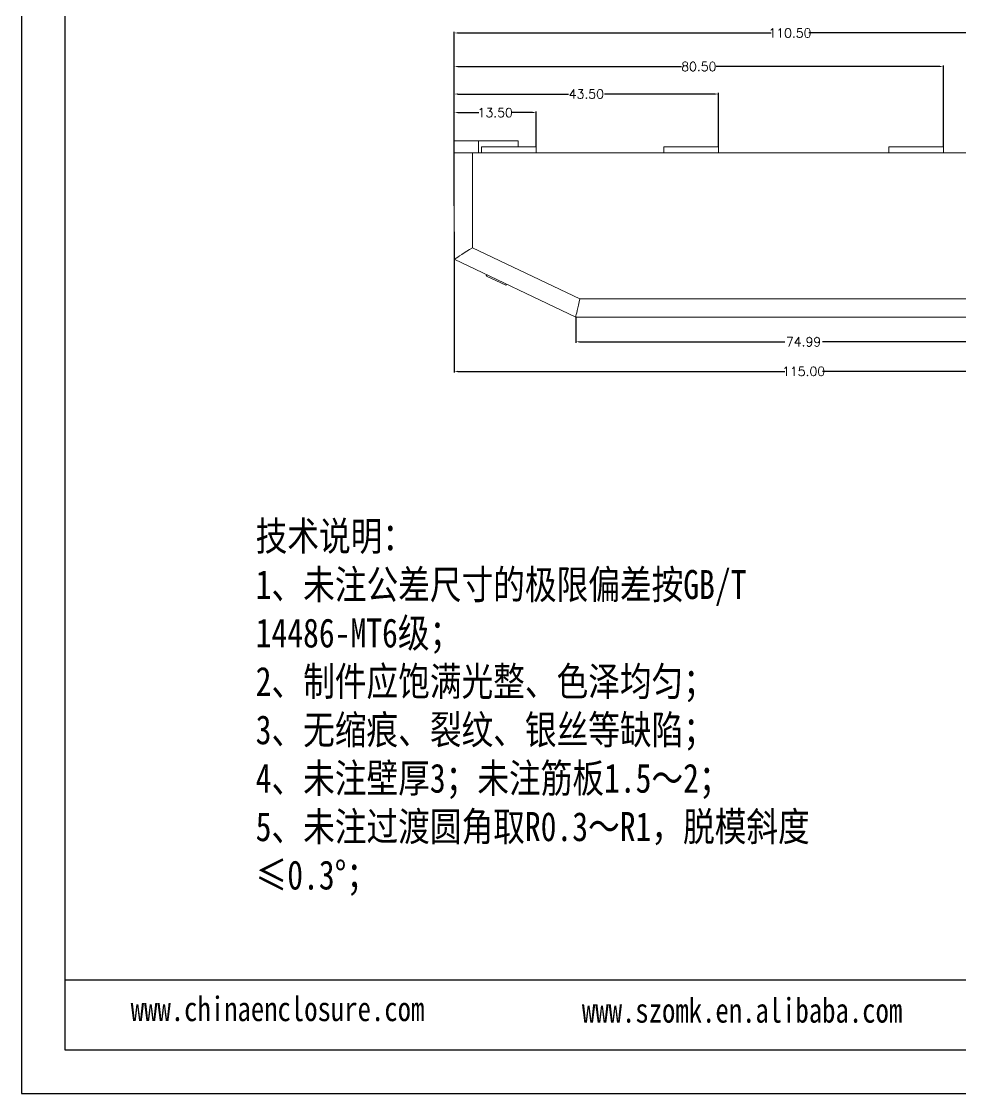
# Model space of a CAD drawing. Header units: inches. Extents: x 1667 to 2586, y 327 to 628.
# Drawn here: x 2160.2 to 2314.7, y 326.9 to 503.3 of the extents above; entities that cross this region are included whole.
import ezdxf

# ---------------------------------------------------------------- set-up
doc = ezdxf.new("R2010")
doc.units = ezdxf.units.IN
doc.header["$LTSCALE"] = 15
doc.layers.add('文字', color=81, linetype='Continuous')
doc.styles.get("Standard").update_dxf_attribs({"font": 'txt', "bigfont": 'gbcbig.shx'})
doc.styles.add('宋体', font='', dxfattribs={"width": 0.8, "height": 3.5})
doc.styles.get('宋体').set_extended_font_data('SimSun')
doc.dimstyles.new('2', dxfattribs={"dimtxt": 1.5, "dimasz": 0.6, "dimexe": 0.18, "dimexo": 0.0625, "dimgap": 0.09, "dimtad": 0, "dimtih": 1, "dimtoh": 1, "dimzin": 0, "dimdsep": 46, "dimtxsty": 'Standard', "dimcen": 0, "dimadec": 0, "dimazin": 2, "dimtfac": 1, "dimtofl": 0, "dimtmove": 0, "dimatfit": 3, "dimfxl": 1, "dimtolj": 1, "dimtzin": 0, "dimarcsym": 0})

# ---------------------------------------------------------------- blocks, each defined once
blk = doc.blocks.new('*D239')
at = {"color": 0, "lineweight": -2}
for p, q in [((2251.41, 454.58), (2251.41, 450.39)), ((2326.4, 454.63), (2326.4, 450.39)), ((2252.01, 450.57), (2285.81, 450.57)), ((2325.8, 450.57), (2291.99, 450.57))]:
    blk.add_line(p, q, dxfattribs=at)
at = {"color": 0}
for points in [[(2252.01, 450.67), (2252.01, 450.47), (2251.41, 450.57)], [(2325.8, 450.67), (2325.8, 450.47), (2326.4, 450.57)]]:
    blk.add_solid(points, dxfattribs=at)
at = {"layer": 'Defpoints', "color": 0}
for p in [(2251.41, 454.64), (2326.4, 454.69), (2326.4, 450.57)]:
    blk.add_point(p, dxfattribs=at)
at = {"color": 0, "insert": (2288.9, 450.57), "char_height": 1.5, "attachment_point": 5}
blk.add_mtext('\\A1;74.99', dxfattribs=at)
blk = doc.blocks.new('*D240')
at = {"color": 0, "lineweight": -2}
for p, q in [((2231.41, 468.67), (2231.41, 445.52)), ((2346.41, 468.67), (2346.41, 445.52)), ((2232.01, 445.7), (2285.82, 445.7)), ((2345.81, 445.7), (2292, 445.7))]:
    blk.add_line(p, q, dxfattribs=at)
at = {"color": 0}
for points in [[(2232.01, 445.8), (2232.01, 445.6), (2231.41, 445.7)], [(2345.81, 445.8), (2345.81, 445.6), (2346.41, 445.7)]]:
    blk.add_solid(points, dxfattribs=at)
at = {"layer": 'Defpoints', "color": 0}
for p in [(2231.41, 468.73), (2346.41, 468.73), (2231.41, 445.7)]:
    blk.add_point(p, dxfattribs=at)
at = {"color": 0, "insert": (2288.91, 445.7), "char_height": 1.5, "attachment_point": 5}
blk.add_mtext('\\A1;115.00', dxfattribs=at)
blk = doc.blocks.new('*D241')
at = {"color": 0, "lineweight": -2}
for p, q in [((2231.41, 478.16), (2231.41, 488.46)), ((2232.01, 488.28), (2235.44, 488.28)), ((2244.31, 488.28), (2240.87, 488.28)), ((2244.91, 482.71), (2244.91, 488.46))]:
    blk.add_line(p, q, dxfattribs=at)
at = {"color": 0}
for points in [[(2232.01, 488.38), (2232.01, 488.18), (2231.41, 488.28)], [(2244.31, 488.38), (2244.31, 488.18), (2244.91, 488.28)]]:
    blk.add_solid(points, dxfattribs=at)
at = {"layer": 'Defpoints', "color": 0}
for p in [(2244.91, 488.28), (2244.91, 482.64), (2231.41, 478.09)]:
    blk.add_point(p, dxfattribs=at)
at = {"color": 0, "insert": (2238.16, 488.28), "char_height": 1.5, "attachment_point": 5}
blk.add_mtext('\\A1;13.50', dxfattribs=at)
blk = doc.blocks.new('*D242')
at = {"color": 0, "lineweight": -2}
for p, q in [((2231.41, 474.76), (2231.41, 491.51)), ((2232.01, 491.33), (2250.19, 491.33)), ((2274.31, 491.33), (2256.12, 491.33)), ((2274.91, 482.71), (2274.91, 491.51))]:
    blk.add_line(p, q, dxfattribs=at)
at = {"color": 0}
for points in [[(2232.01, 491.43), (2232.01, 491.23), (2231.41, 491.33)], [(2274.31, 491.43), (2274.31, 491.23), (2274.91, 491.33)]]:
    blk.add_solid(points, dxfattribs=at)
at = {"layer": 'Defpoints', "color": 0}
for p in [(2274.91, 491.33), (2274.91, 482.64), (2231.41, 474.7)]:
    blk.add_point(p, dxfattribs=at)
at = {"color": 0, "insert": (2253.16, 491.33), "char_height": 1.5, "attachment_point": 5}
blk.add_mtext('\\A1;43.50', dxfattribs=at)
blk = doc.blocks.new('*D243')
at = {"color": 0, "lineweight": -2}
for p, q in [((2231.41, 472.96), (2231.41, 496.03)), ((2232.01, 495.85), (2268.82, 495.85)), ((2311.31, 495.85), (2274.5, 495.85)), ((2311.91, 482.71), (2311.91, 496.03))]:
    blk.add_line(p, q, dxfattribs=at)
at = {"color": 0}
for points in [[(2232.01, 495.95), (2232.01, 495.75), (2231.41, 495.85)], [(2311.31, 495.95), (2311.31, 495.75), (2311.91, 495.85)]]:
    blk.add_solid(points, dxfattribs=at)
at = {"layer": 'Defpoints', "color": 0}
for p in [(2311.91, 495.85), (2311.91, 482.64), (2231.41, 472.89)]:
    blk.add_point(p, dxfattribs=at)
at = {"color": 0, "insert": (2271.66, 495.85), "char_height": 1.5, "attachment_point": 5}
blk.add_mtext('\\A1;80.50', dxfattribs=at)
blk = doc.blocks.new('*D244')
at = {"color": 0, "lineweight": -2}
for p, q in [((2231.41, 472.96), (2231.41, 501.55)), ((2232.01, 501.37), (2283.57, 501.37)), ((2341.31, 501.37), (2289.75, 501.37)), ((2341.91, 482.21), (2341.91, 501.55))]:
    blk.add_line(p, q, dxfattribs=at)
at = {"color": 0}
for points in [[(2232.01, 501.47), (2232.01, 501.27), (2231.41, 501.37)], [(2341.31, 501.47), (2341.31, 501.27), (2341.91, 501.37)]]:
    blk.add_solid(points, dxfattribs=at)
at = {"layer": 'Defpoints', "color": 0}
for p in [(2231.41, 501.37), (2341.91, 482.14), (2231.41, 472.89)]:
    blk.add_point(p, dxfattribs=at)
at = {"color": 0, "insert": (2286.66, 501.37), "char_height": 1.5, "attachment_point": 5}
blk.add_mtext('\\A1;110.50', dxfattribs=at)

msp = doc.modelspace()

# ---------------------------------------------------------------- linework, layer by layer
for p, q in [((2160.189, 627.895), (2160.189, 326.907)), ((2167.356, 620.728), (2167.356, 334.074)), ((2320.716, 345.54), (2167.356, 345.54)), ((2167.356, 334.074), (2578.705, 334.074)), ((2160.189, 326.907), (2585.871, 326.907))]:
    msp.add_line(p, q)
at = {"color": 7, "linetype": 'Continuous', "lineweight": 15}
for p, q in [((2231.409, 483.643), (2235.409, 483.643)), ((2231.409, 483.643), (2231.409, 481.643)), ((2235.409, 483.643), (2241.909, 483.643)), ((2241.909, 482.643), (2241.909, 483.643)), ((2231.409, 464.143), (2231.409, 481.643)), ((2231.409, 481.643), (2234.409, 481.643)), ((2234.409, 481.643), (2234.409, 466.04)), ((2343.409, 481.643), (2234.409, 481.643)), ((2244.909, 482.643), (2235.909, 482.643)), ((2235.909, 482.643), (2235.909, 481.643)), ((2244.909, 482.643), (2244.909, 481.643)), ((2265.909, 482.643), (2265.909, 481.643)), ((2274.909, 482.643), (2265.909, 482.643)), ((2274.909, 482.643), (2274.909, 481.643)), ((2302.909, 482.643), (2302.909, 481.643)), ((2302.909, 482.643), (2311.909, 482.643)), ((2311.909, 482.643), (2311.909, 481.643)), ((2234.409, 466.04), (2252.085, 457.643)), ((2251.409, 454.643), (2231.409, 464.143)), ((2236.661, 461.427), (2236.747, 461.608)), ((2236.661, 461.427), (2236.704, 461.407)), ((2236.742, 461.388), (2236.828, 461.569)), ((2236.742, 461.388), (2239.904, 459.887)), ((2239.904, 459.887), (2239.99, 460.067)), ((2252.085, 457.643), (2325.732, 457.643)), ((2326.409, 454.643), (2251.409, 454.643))]:
    msp.add_line(p, q, dxfattribs=at)
at = {"color": 8, "linetype": 'Continuous', "lineweight": 15}
msp.add_line((2235.409, 483.643), (2235.409, 481.643), dxfattribs=at)
at = {"color": 7, "linetype": 'Continuous', "lineweight": 15, "flags": 128}
for points in [[(2231.409, 464.143), (2231.445, 464.167), (2231.555, 464.236), (2231.736, 464.35), (2231.981, 464.506), (2232.287, 464.699), (2232.645, 464.925), (2233.047, 465.179), (2233.481, 465.454), (2233.939, 465.743), (2234.409, 466.04)], [(2251.409, 454.643), (2251.419, 454.689), (2251.449, 454.824), (2251.499, 455.045), (2251.567, 455.345), (2251.65, 455.715), (2251.747, 456.143), (2251.854, 456.617), (2251.967, 457.122), (2252.085, 457.643)]]:
    msp.add_lwpolyline(points, dxfattribs=at)

# ---------------------------------------------------------------- texts
at = {"layer": '文字', "color": 0, "attachment_point": 1, "style": '宋体'}
for s, insert, char_height, width in [('{\\H1.111x;技术说明：\\P1、未注公差尺寸的极限偏差按GB/T 14486-MT6级；\\P2、制件应饱满光整、色泽均匀；\\P3、无缩痕、裂纹、银丝等缺陷；\\P4、未注壁厚3；未注筋板1.5～2；\\P5、未注过渡圆角取R0.3～R1，脱模斜度≤0.3%%D；}', (2198.737, 420.994), 4.29982, 96.85081), ('www.chinaenclosure.com', (2178.173, 342.862), 4.03609, 70.91031), ('www.szomk.en.alibaba.com', (2252.428, 342.611), 4.03609, 70.91031)]:
    msp.add_mtext(s, dxfattribs=dict(at, insert=insert, char_height=char_height, width=width))

# ---------------------------------------------------------------- dimensions: what is measured, and where the dimension line sits
for base, p1, p2, picture, middle in [((2231.409, 501.37), (2341.909, 482.143), (2231.409, 472.893), '*D244', (2286.659, 501.37)), ((2311.909, 495.852), (2231.409, 472.893), (2311.909, 482.643), '*D243', (2271.659, 495.852)), ((2274.909, 491.326), (2231.409, 474.699), (2274.909, 482.643), '*D242', (2253.159, 491.326)), ((2244.909, 488.279), (2231.409, 478.094), (2244.909, 482.643), '*D241', (2238.159, 488.279)), ((2231.409, 445.699), (2346.409, 468.733), (2231.409, 468.733), '*D240', (2288.909, 445.699)), ((2326.398, 450.573), (2251.409, 454.643), (2326.398, 454.689), '*D239', (2288.903, 450.573))]:
    dim = msp.add_linear_dim(base=base, p1=p1, p2=p2, dimstyle='2')
    dim.commit()
    dim.dimension.update_dxf_attribs({"geometry": picture, "text_midpoint": middle})

doc.saveas('drawing.dxf')
